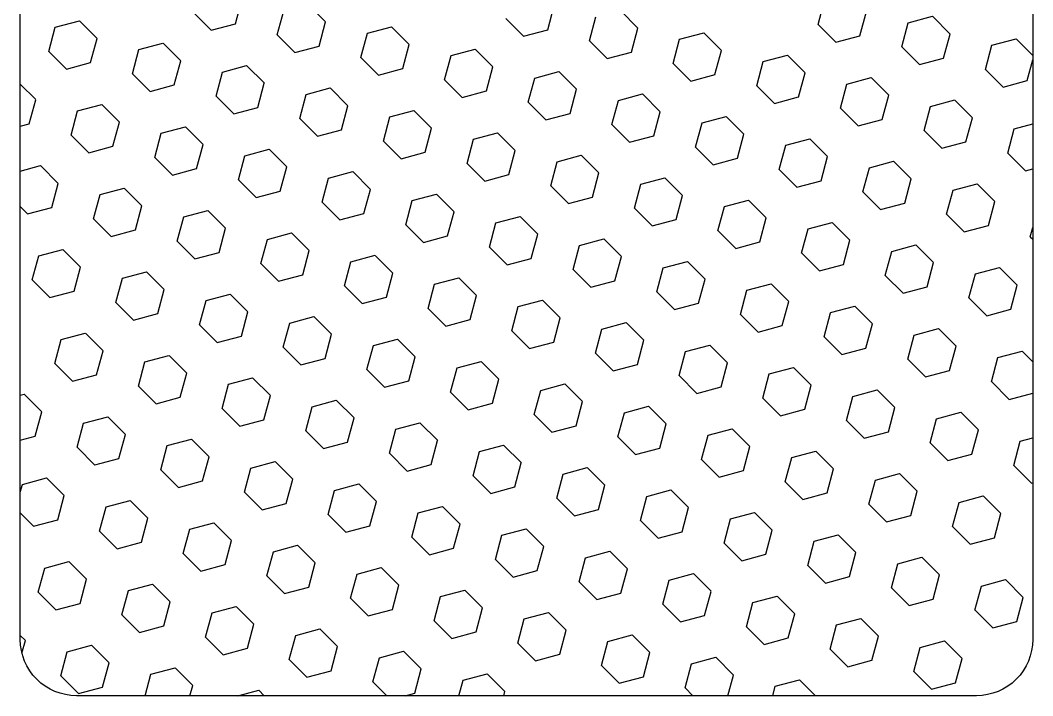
# Model space of a CAD drawing. Header units: inches. Extents: x 8.1 to 50.6, y 12.7 to 37.5.
# Drawn here: x 8.812 to 9.712, y 26.93 to 27.53 of the extents above; entities that cross this region are included whole.
import ezdxf

# ---------------------------------------------------------------- set-up
doc = ezdxf.new("R2010")
doc.units = ezdxf.units.IN
doc.header["$MEASUREMENT"] = 0
doc.layers.add('4', color=4, linetype='Continuous')

msp = doc.modelspace()

# ---------------------------------------------------------------- linework, layer by layer
at = {"layer": '4'}
for p, q in [((9.00345, 27.52733), (9.00921, 27.5488)), ((9.06786, 27.54459), (9.08358, 27.52887)), ((9.28099, 27.52199), (9.28674, 27.54346)), ((9.52135, 27.52662), (9.5271, 27.54808)), ((8.96628, 27.5373), (8.98199, 27.52158)), ((9.04064, 27.51737), (9.04639, 27.53884)), ((9.24382, 27.53196), (9.25953, 27.51624)), ((9.31817, 27.51203), (9.32393, 27.5335)), ((9.3454, 27.53925), (9.36112, 27.52353)), ((9.55853, 27.51665), (9.56428, 27.53812)), ((9.60147, 27.52816), (9.62294, 27.53392)), ((9.62294, 27.53391), (9.63866, 27.5182)), ((8.83746, 27.50278), (8.84322, 27.52425)), ((8.84322, 27.52425), (8.86469, 27.53001)), ((8.86469, 27.53), (8.88041, 27.51429)), ((8.98199, 27.52159), (9.00345, 27.52734)), ((9.07782, 27.5074), (9.08357, 27.52887)), ((9.12076, 27.51892), (9.14222, 27.52467)), ((9.14223, 27.52466), (9.15794, 27.50895)), ((9.35536, 27.50206), (9.36111, 27.52353)), ((9.52135, 27.52662), (9.53707, 27.5109)), ((9.59571, 27.50669), (9.60147, 27.52816)), ((8.87465, 27.49282), (8.8804, 27.51428)), ((9.04064, 27.51737), (9.05636, 27.50165)), ((9.115, 27.49744), (9.12075, 27.51891)), ((9.25953, 27.51625), (9.28099, 27.522)), ((9.39254, 27.4921), (9.39829, 27.51357)), ((9.3983, 27.51358), (9.41976, 27.51933)), ((9.41977, 27.51932), (9.43548, 27.50361)), ((9.53706, 27.51091), (9.55853, 27.51666)), ((9.6329, 27.49673), (9.63865, 27.51819)), ((9.67583, 27.50824), (9.6973, 27.51399)), ((9.69731, 27.51398), (9.71217, 27.49912)), ((8.91183, 27.48285), (8.91758, 27.50432)), ((8.91758, 27.50433), (8.93905, 27.51008)), ((8.93906, 27.51008), (8.95477, 27.49436)), ((9.05635, 27.50166), (9.07782, 27.50741)), ((9.15219, 27.48748), (9.15794, 27.50895)), ((9.19512, 27.49899), (9.21659, 27.50474)), ((9.2166, 27.50474), (9.23231, 27.48902)), ((9.31818, 27.51203), (9.3339, 27.49631)), ((9.59572, 27.50669), (9.61144, 27.49098)), ((9.67008, 27.48676), (9.67583, 27.50823)), ((8.83747, 27.50278), (8.85319, 27.48707)), ((9.11501, 27.49744), (9.13072, 27.48173)), ((9.18937, 27.47751), (9.19512, 27.49898)), ((9.33389, 27.49632), (9.35536, 27.50207)), ((9.42972, 27.48214), (9.43548, 27.50361)), ((9.47266, 27.49365), (9.49413, 27.4994)), ((9.49413, 27.4994), (9.50985, 27.48368)), ((9.61143, 27.49098), (9.6329, 27.49673)), ((9.70726, 27.4768), (9.71217, 27.49511)), ((8.85318, 27.48707), (8.87465, 27.49282)), ((8.94901, 27.47289), (8.95477, 27.49436)), ((8.99195, 27.4844), (9.01342, 27.49015)), ((9.01342, 27.49015), (9.02914, 27.47443)), ((9.13072, 27.48173), (9.15219, 27.48748)), ((9.22655, 27.46755), (9.2323, 27.48902)), ((9.39255, 27.4921), (9.40826, 27.47639)), ((9.46691, 27.47218), (9.47266, 27.49364)), ((9.67009, 27.48676), (9.6858, 27.47105)), ((8.91184, 27.48286), (8.92755, 27.46714)), ((8.9862, 27.46293), (8.99195, 27.4844)), ((9.18938, 27.47752), (9.20509, 27.4618)), ((9.26373, 27.45759), (9.26949, 27.47906)), ((9.26949, 27.47906), (9.29096, 27.48482)), ((9.29096, 27.48481), (9.30668, 27.46909)), ((9.40826, 27.47639), (9.42973, 27.48215)), ((9.50409, 27.46221), (9.50984, 27.48368)), ((9.54703, 27.47372), (9.5685, 27.47948)), ((9.5685, 27.47947), (9.58422, 27.46376)), ((8.81217, 27.47364), (8.82597, 27.45985)), ((8.92755, 27.46715), (8.94901, 27.4729)), ((9.02338, 27.45296), (9.02913, 27.47443)), ((9.06632, 27.46448), (9.08778, 27.47023)), ((9.08779, 27.47022), (9.1035, 27.45451)), ((9.30092, 27.44762), (9.30667, 27.46909)), ((9.46691, 27.47218), (9.48263, 27.45646)), ((9.54127, 27.45225), (9.54703, 27.47372)), ((9.6858, 27.47105), (9.70726, 27.47681)), ((8.82021, 27.43838), (8.82596, 27.45984)), ((8.9862, 27.46293), (9.00192, 27.44721)), ((9.06056, 27.443), (9.06631, 27.46447)), ((9.20509, 27.46181), (9.22655, 27.46756)), ((9.3381, 27.43766), (9.34385, 27.45913)), ((9.34386, 27.45914), (9.36532, 27.46489)), ((9.36533, 27.46488), (9.38104, 27.44917)), ((9.48262, 27.45647), (9.50409, 27.46222)), ((9.57846, 27.44229), (9.58421, 27.46375)), ((9.62139, 27.4538), (9.64286, 27.45955)), ((9.64287, 27.45954), (9.65858, 27.44383)), ((8.86314, 27.44989), (8.88461, 27.45564)), ((8.88462, 27.45564), (8.90033, 27.43992)), ((9.00191, 27.44722), (9.02338, 27.45297)), ((9.09775, 27.43304), (9.1035, 27.45451)), ((9.14068, 27.44455), (9.16215, 27.4503)), ((9.16216, 27.4503), (9.17787, 27.43458)), ((9.26374, 27.45759), (9.27946, 27.44187)), ((9.54128, 27.45225), (9.557, 27.43654)), ((9.61564, 27.43232), (9.62139, 27.45379)), ((8.85739, 27.42841), (8.86314, 27.44988)), ((9.06057, 27.443), (9.07628, 27.42729)), ((9.13493, 27.42307), (9.14068, 27.44454)), ((9.27945, 27.44188), (9.30092, 27.44763)), ((9.37528, 27.4277), (9.38104, 27.44917)), ((9.41822, 27.43921), (9.43969, 27.44496)), ((9.43969, 27.44496), (9.45541, 27.42924)), ((9.55699, 27.43654), (9.57846, 27.44229)), ((9.65282, 27.42236), (9.65858, 27.44383)), ((8.81217, 27.43623), (8.82021, 27.43838)), ((8.89457, 27.41845), (8.90033, 27.43992)), ((8.93751, 27.42996), (8.95898, 27.43571)), ((8.95898, 27.43571), (8.9747, 27.41999)), ((9.07628, 27.42729), (9.09775, 27.43304)), ((9.17211, 27.41311), (9.17786, 27.43458)), ((9.33811, 27.43766), (9.35382, 27.42195)), ((9.41247, 27.41774), (9.41822, 27.4392)), ((9.61565, 27.43232), (9.63136, 27.41661)), ((9.69001, 27.4124), (9.69576, 27.43386)), ((9.69576, 27.43387), (9.71217, 27.43827)), ((8.8574, 27.42842), (8.87311, 27.4127)), ((8.93176, 27.40849), (8.93751, 27.42996)), ((9.13494, 27.42308), (9.15065, 27.40736)), ((9.20929, 27.40315), (9.21505, 27.42462)), ((9.21505, 27.42462), (9.23652, 27.43038)), ((9.23652, 27.43037), (9.25224, 27.41465)), ((9.35382, 27.42195), (9.37529, 27.42771)), ((9.44965, 27.40777), (9.4554, 27.42924)), ((9.49259, 27.41928), (9.51406, 27.42504)), ((9.51406, 27.42503), (9.52978, 27.40932)), ((8.87311, 27.41271), (8.89457, 27.41846)), ((8.96894, 27.39852), (8.97469, 27.41999)), ((9.01188, 27.41004), (9.03334, 27.41579)), ((9.03335, 27.41578), (9.04906, 27.40007)), ((9.24648, 27.39319), (9.25223, 27.41465)), ((9.41247, 27.41774), (9.42819, 27.40202)), ((9.48683, 27.39781), (9.49259, 27.41928)), ((9.63136, 27.41661), (9.65282, 27.42237)), ((8.93176, 27.40849), (8.94748, 27.39277)), ((9.00612, 27.38856), (9.01187, 27.41003)), ((9.15065, 27.40737), (9.17211, 27.41312)), ((9.28942, 27.4047), (9.31088, 27.41045)), ((9.31089, 27.41044), (9.3266, 27.39473)), ((9.42818, 27.40203), (9.44965, 27.40778)), ((9.52402, 27.38785), (9.52977, 27.40931)), ((9.56695, 27.39936), (9.58842, 27.40511)), ((9.58843, 27.4051), (9.60414, 27.38939)), ((9.69001, 27.4124), (9.70573, 27.39668)), ((8.81217, 27.39638), (8.83017, 27.4012)), ((8.83018, 27.4012), (8.84589, 27.38548)), ((8.94747, 27.39278), (8.96894, 27.39853)), ((9.04331, 27.3786), (9.04906, 27.40007)), ((9.2093, 27.40315), (9.22502, 27.38743)), ((9.28366, 27.38322), (9.28941, 27.40469)), ((9.48684, 27.39781), (9.50256, 27.3821)), ((9.5612, 27.37788), (9.56695, 27.39935)), ((9.70572, 27.39669), (9.71217, 27.39841)), ((9.00613, 27.38856), (9.02184, 27.37285)), ((9.08049, 27.36863), (9.08624, 27.3901)), ((9.08624, 27.39011), (9.10771, 27.39586)), ((9.10772, 27.39586), (9.12343, 27.38014)), ((9.22501, 27.38744), (9.24648, 27.39319)), ((9.32084, 27.37326), (9.3266, 27.39473)), ((9.36378, 27.38477), (9.38525, 27.39052)), ((9.38525, 27.39052), (9.40097, 27.3748)), ((9.50255, 27.3821), (9.52402, 27.38785)), ((9.59838, 27.36792), (9.60414, 27.38939)), ((8.84013, 27.36401), (8.84589, 27.38548)), ((8.88307, 27.37552), (8.90454, 27.38127)), ((8.90454, 27.38127), (8.92026, 27.36555)), ((9.02184, 27.37285), (9.04331, 27.3786)), ((9.11767, 27.35867), (9.12342, 27.38014)), ((9.28367, 27.38322), (9.29938, 27.36751)), ((9.35803, 27.3633), (9.36378, 27.38476)), ((9.63557, 27.35796), (9.64132, 27.37942)), ((9.64132, 27.37943), (9.66279, 27.38518)), ((9.66279, 27.38518), (9.67851, 27.36946)), ((8.87732, 27.35405), (8.88307, 27.37552)), ((9.15485, 27.34871), (9.16061, 27.37018)), ((9.16061, 27.37018), (9.18208, 27.37594)), ((9.18208, 27.37593), (9.1978, 27.36021)), ((9.29938, 27.36751), (9.32085, 27.37327)), ((9.39521, 27.35333), (9.40096, 27.3748)), ((9.43815, 27.36484), (9.45962, 27.3706)), ((9.45962, 27.37059), (9.47534, 27.35488)), ((9.56121, 27.37788), (9.57692, 27.36217)), ((9.67275, 27.34799), (9.6785, 27.36946)), ((8.81217, 27.36476), (8.81867, 27.35826)), ((8.81867, 27.35827), (8.84013, 27.36402)), ((8.9145, 27.34408), (8.92025, 27.36555)), ((8.95744, 27.3556), (8.9789, 27.36135)), ((8.97891, 27.36134), (8.99462, 27.34563)), ((9.0805, 27.36864), (9.09621, 27.35292)), ((9.19204, 27.33875), (9.19779, 27.36021)), ((9.35803, 27.3633), (9.37375, 27.34758)), ((9.43239, 27.34337), (9.43815, 27.36484)), ((9.57692, 27.36217), (9.59838, 27.36793)), ((8.87732, 27.35405), (8.89304, 27.33833)), ((8.95168, 27.33412), (8.95743, 27.35559)), ((9.09621, 27.35293), (9.11767, 27.35868)), ((9.23498, 27.35026), (9.25644, 27.35601)), ((9.25645, 27.356), (9.27216, 27.34029)), ((9.37374, 27.34759), (9.39521, 27.35334)), ((9.46958, 27.33341), (9.47533, 27.35487)), ((9.63557, 27.35796), (9.65129, 27.34224)), ((8.89303, 27.33834), (8.9145, 27.34409)), ((8.98887, 27.32416), (8.99462, 27.34563)), ((9.15486, 27.34871), (9.17058, 27.33299)), ((9.22922, 27.32878), (9.23497, 27.35025)), ((9.4324, 27.34337), (9.44812, 27.32766)), ((9.50676, 27.32344), (9.51251, 27.34491)), ((9.51251, 27.34492), (9.53398, 27.35067)), ((9.53399, 27.35066), (9.5497, 27.33495)), ((9.65128, 27.34225), (9.67275, 27.348)), ((9.70993, 27.33803), (9.71217, 27.34638)), ((8.95169, 27.33412), (8.9674, 27.31841)), ((9.02605, 27.31419), (9.0318, 27.33566)), ((9.0318, 27.33567), (9.05327, 27.34142)), ((9.05328, 27.34142), (9.06899, 27.3257)), ((9.17057, 27.333), (9.19204, 27.33875)), ((9.2664, 27.31882), (9.27216, 27.34029)), ((9.30934, 27.33033), (9.33081, 27.33608)), ((9.33081, 27.33608), (9.34653, 27.32036)), ((9.44811, 27.32766), (9.46958, 27.33341)), ((9.54394, 27.31348), (9.5497, 27.33495)), ((9.70994, 27.33803), (9.71217, 27.3358)), ((8.82863, 27.32108), (8.8501, 27.32683)), ((8.8501, 27.32683), (8.86582, 27.31111)), ((8.9674, 27.31841), (8.98887, 27.32416)), ((9.06323, 27.30423), (9.06898, 27.3257)), ((9.22923, 27.32878), (9.24494, 27.31307)), ((9.30359, 27.30886), (9.30934, 27.33032)), ((9.58113, 27.30352), (9.58688, 27.32498)), ((9.58688, 27.32499), (9.60835, 27.33074)), ((9.60835, 27.33074), (9.62407, 27.31502)), ((8.82288, 27.29961), (8.82863, 27.32108)), ((9.10042, 27.29427), (9.10617, 27.31574)), ((9.10617, 27.31574), (9.12764, 27.3215)), ((9.12764, 27.32149), (9.14336, 27.30577)), ((9.24494, 27.31307), (9.26641, 27.31883)), ((9.34077, 27.29889), (9.34652, 27.32036)), ((9.38371, 27.3104), (9.40518, 27.31616)), ((9.40518, 27.31615), (9.4209, 27.30044)), ((9.50677, 27.32344), (9.52248, 27.30773)), ((9.61831, 27.29355), (9.62406, 27.31502)), ((8.86006, 27.28964), (8.86581, 27.31111)), ((8.903, 27.30116), (8.92446, 27.30691)), ((8.92447, 27.3069), (8.94018, 27.29119)), ((9.02606, 27.3142), (9.04177, 27.29848)), ((9.30359, 27.30886), (9.31931, 27.29314)), ((9.37795, 27.28893), (9.38371, 27.3104)), ((9.52248, 27.30773), (9.54395, 27.31349)), ((9.66125, 27.30506), (9.68271, 27.31082)), ((9.68272, 27.31081), (9.69843, 27.2951)), ((8.82288, 27.29961), (8.8386, 27.28389)), ((8.89724, 27.27968), (8.90299, 27.30115)), ((9.04177, 27.29849), (9.06323, 27.30424)), ((9.1376, 27.28431), (9.14335, 27.30577)), ((9.18054, 27.29582), (9.202, 27.30157)), ((9.20201, 27.30156), (9.21772, 27.28585)), ((9.3193, 27.29315), (9.34077, 27.2989)), ((9.41514, 27.27897), (9.42089, 27.30043)), ((9.58113, 27.30352), (9.59685, 27.2878)), ((9.65549, 27.28359), (9.66124, 27.30506)), ((8.83859, 27.2839), (8.86006, 27.28965)), ((8.93443, 27.26972), (8.94018, 27.29119)), ((9.10042, 27.29427), (9.11614, 27.27855)), ((9.17478, 27.27434), (9.18053, 27.29581)), ((9.37796, 27.28893), (9.39368, 27.27322)), ((9.45232, 27.269), (9.45807, 27.29047)), ((9.45807, 27.29048), (9.47954, 27.29623)), ((9.47955, 27.29622), (9.49526, 27.28051)), ((9.59684, 27.28781), (9.61831, 27.29356)), ((9.69268, 27.27363), (9.69843, 27.29509)), ((8.89725, 27.27968), (8.91296, 27.26397)), ((8.97161, 27.25975), (8.97736, 27.28122)), ((8.97736, 27.28123), (8.99883, 27.28698)), ((8.99884, 27.28698), (9.01455, 27.27126)), ((9.11613, 27.27856), (9.1376, 27.28431)), ((9.21196, 27.26438), (9.21772, 27.28585)), ((9.2549, 27.27589), (9.27637, 27.28164)), ((9.27637, 27.28164), (9.29209, 27.26592)), ((9.4895, 27.25904), (9.49526, 27.28051)), ((9.6555, 27.28359), (9.67122, 27.26788)), ((9.00879, 27.24979), (9.01454, 27.27126)), ((9.17479, 27.27434), (9.1905, 27.25863)), ((9.24915, 27.25442), (9.2549, 27.27588)), ((9.39367, 27.27322), (9.41514, 27.27897)), ((9.52669, 27.24908), (9.53244, 27.27054)), ((9.53244, 27.27055), (9.55391, 27.2763)), ((9.55391, 27.2763), (9.56963, 27.26058)), ((9.67121, 27.26788), (9.69268, 27.27363)), ((8.91296, 27.26397), (8.93443, 27.26973)), ((9.04598, 27.23983), (9.05173, 27.2613)), ((9.05173, 27.2613), (9.0732, 27.26706)), ((9.0732, 27.26705), (9.08892, 27.25133)), ((9.1905, 27.25863), (9.21197, 27.26439)), ((9.28633, 27.24445), (9.29208, 27.26592)), ((9.32927, 27.25596), (9.35074, 27.26172)), ((9.35074, 27.26171), (9.36646, 27.246)), ((9.45233, 27.269), (9.46804, 27.25329)), ((8.84856, 27.24672), (8.87002, 27.25247)), ((8.87003, 27.25246), (8.88575, 27.23675)), ((8.97162, 27.25976), (8.98733, 27.24404)), ((9.24915, 27.25442), (9.26487, 27.2387)), ((9.32351, 27.23449), (9.32927, 27.25596)), ((9.46804, 27.25329), (9.48951, 27.25905)), ((9.56387, 27.23911), (9.56962, 27.26058)), ((9.60681, 27.25062), (9.62827, 27.25638)), ((9.62828, 27.25637), (9.644, 27.24066)), ((8.8428, 27.22524), (8.84855, 27.24671)), ((8.98733, 27.24405), (9.00879, 27.2498)), ((9.08316, 27.22987), (9.08891, 27.25133)), ((9.1261, 27.24138), (9.14756, 27.24713)), ((9.14757, 27.24712), (9.16328, 27.23141)), ((9.26486, 27.23871), (9.28633, 27.24446)), ((9.3607, 27.22453), (9.36645, 27.24599)), ((9.52669, 27.24908), (9.54241, 27.23336)), ((9.60105, 27.22915), (9.6068, 27.25062)), ((8.87999, 27.21528), (8.88574, 27.23675)), ((9.04598, 27.23983), (9.0617, 27.22411)), ((9.12034, 27.2199), (9.12609, 27.24137)), ((9.32352, 27.23449), (9.33924, 27.21878)), ((9.39788, 27.21456), (9.40363, 27.23603)), ((9.40363, 27.23604), (9.4251, 27.24179)), ((9.42511, 27.24178), (9.44082, 27.22607)), ((9.5424, 27.23337), (9.56387, 27.23912)), ((9.63824, 27.21919), (9.64399, 27.24065)), ((9.68117, 27.2307), (9.70264, 27.23645)), ((9.70265, 27.23645), (9.71217, 27.22692)), ((8.84281, 27.22524), (8.85853, 27.20953)), ((8.91717, 27.20531), (8.92292, 27.22678)), ((8.92292, 27.22679), (8.94439, 27.23254)), ((8.9444, 27.23254), (8.96011, 27.21682)), ((9.06169, 27.22412), (9.08316, 27.22987)), ((9.15752, 27.20994), (9.16328, 27.23141)), ((9.20046, 27.22145), (9.22193, 27.2272)), ((9.22193, 27.2272), (9.23765, 27.21148)), ((9.43506, 27.2046), (9.44082, 27.22607)), ((9.60106, 27.22915), (9.61678, 27.21344)), ((9.67542, 27.20922), (9.68117, 27.23069)), ((8.95435, 27.19535), (8.9601, 27.21682)), ((9.12035, 27.2199), (9.13606, 27.20419)), ((9.19471, 27.19998), (9.20046, 27.22144)), ((9.33923, 27.21878), (9.3607, 27.22453)), ((9.47225, 27.19464), (9.478, 27.2161)), ((9.478, 27.21611), (9.49947, 27.22186)), ((9.49947, 27.22186), (9.51519, 27.20614)), ((9.61677, 27.21344), (9.63824, 27.21919)), ((8.85852, 27.20953), (8.87999, 27.21529)), ((8.99729, 27.20686), (9.01876, 27.21262)), ((9.01876, 27.21261), (9.03448, 27.19689)), ((9.13606, 27.20419), (9.15753, 27.20995)), ((9.23189, 27.19001), (9.23764, 27.21148)), ((9.27483, 27.20152), (9.2963, 27.20728)), ((9.2963, 27.20727), (9.31202, 27.19156)), ((9.39789, 27.21456), (9.4136, 27.19885)), ((9.67543, 27.20923), (9.69114, 27.19351)), ((8.81217, 27.19711), (8.81558, 27.19803)), ((8.81559, 27.19802), (8.83131, 27.18231)), ((8.91718, 27.20532), (8.93289, 27.1896)), ((8.99154, 27.18539), (8.99729, 27.20686)), ((9.19471, 27.19998), (9.21043, 27.18426)), ((9.26907, 27.18005), (9.27483, 27.20152)), ((9.4136, 27.19885), (9.43507, 27.20461)), ((9.50943, 27.18467), (9.51518, 27.20614)), ((9.55237, 27.19618), (9.57383, 27.20194)), ((9.57384, 27.20193), (9.58956, 27.18622)), ((9.69114, 27.19352), (9.71217, 27.19915)), ((8.93289, 27.18961), (8.95435, 27.19536)), ((9.02872, 27.17543), (9.03447, 27.19689)), ((9.07166, 27.18694), (9.09312, 27.19269)), ((9.09313, 27.19268), (9.10884, 27.17697)), ((9.21043, 27.18427), (9.23189, 27.19002)), ((9.30626, 27.17009), (9.31201, 27.19155)), ((9.47225, 27.19464), (9.48797, 27.17892)), ((9.54661, 27.17471), (9.55236, 27.19618)), ((8.82555, 27.16084), (8.8313, 27.18231)), ((8.99154, 27.18539), (9.00726, 27.16968)), ((9.0659, 27.16546), (9.07165, 27.18693)), ((9.26908, 27.18005), (9.2848, 27.16434)), ((9.34344, 27.16012), (9.34919, 27.18159)), ((9.34919, 27.1816), (9.37066, 27.18735)), ((9.37067, 27.18734), (9.38638, 27.17163)), ((9.48796, 27.17893), (9.50943, 27.18468)), ((9.5838, 27.16475), (9.58955, 27.18621)), ((9.62673, 27.17626), (9.6482, 27.18201)), ((9.64821, 27.18201), (9.66392, 27.16629)), ((8.86273, 27.15088), (8.86848, 27.17234)), ((8.86848, 27.17235), (8.88995, 27.1781)), ((8.88996, 27.1781), (8.90567, 27.16238)), ((9.00725, 27.16968), (9.02872, 27.17543)), ((9.10308, 27.1555), (9.10884, 27.17697)), ((9.14602, 27.16701), (9.16749, 27.17276)), ((9.16749, 27.17276), (9.18321, 27.15704)), ((9.38062, 27.15016), (9.38638, 27.17163)), ((9.54662, 27.17471), (9.56234, 27.159)), ((9.62098, 27.15478), (9.62673, 27.17625)), ((8.89991, 27.14091), (8.90566, 27.16238)), ((9.06591, 27.16546), (9.08162, 27.14975)), ((9.14027, 27.14554), (9.14602, 27.167)), ((9.28479, 27.16434), (9.30626, 27.17009)), ((9.42356, 27.16167), (9.44503, 27.16742)), ((9.44503, 27.16742), (9.46075, 27.1517)), ((9.56233, 27.159), (9.5838, 27.16475)), ((9.65816, 27.14482), (9.66391, 27.16629)), ((8.81217, 27.15726), (8.82555, 27.16085)), ((8.94285, 27.15242), (8.96432, 27.15818)), ((8.96432, 27.15817), (8.98004, 27.14246)), ((9.08162, 27.14975), (9.10309, 27.15551)), ((9.17745, 27.13557), (9.1832, 27.15704)), ((9.34345, 27.16012), (9.35916, 27.14441)), ((9.41781, 27.1402), (9.42356, 27.16166)), ((9.62099, 27.15479), (9.6367, 27.13907)), ((9.69535, 27.13486), (9.7011, 27.15633)), ((9.7011, 27.15633), (9.71217, 27.1593)), ((8.86274, 27.15088), (8.87845, 27.13516)), ((8.9371, 27.13095), (8.94285, 27.15242)), ((9.14027, 27.14554), (9.15599, 27.12982)), ((9.21463, 27.12561), (9.22039, 27.14708)), ((9.22039, 27.14708), (9.24186, 27.15284)), ((9.24186, 27.15283), (9.25758, 27.13712)), ((9.35916, 27.14441), (9.38063, 27.15017)), ((9.45499, 27.13023), (9.46074, 27.1517)), ((9.49793, 27.14174), (9.51939, 27.1475)), ((9.5194, 27.14749), (9.53512, 27.13178)), ((9.6367, 27.13908), (9.65816, 27.14483)), ((8.87845, 27.13517), (8.89991, 27.14092)), ((8.97428, 27.12099), (8.98003, 27.14245)), ((9.01722, 27.1325), (9.03868, 27.13825)), ((9.03869, 27.13824), (9.0544, 27.12253)), ((9.15599, 27.12983), (9.17745, 27.13558)), ((9.25182, 27.11565), (9.25757, 27.13711)), ((9.41781, 27.1402), (9.43353, 27.12448)), ((9.49217, 27.12027), (9.49793, 27.14174)), ((8.9371, 27.13095), (8.95282, 27.11524)), ((9.01146, 27.11102), (9.01721, 27.13249)), ((9.289, 27.10568), (9.29475, 27.12715)), ((9.29475, 27.12716), (9.31622, 27.13291)), ((9.31623, 27.1329), (9.33194, 27.11719)), ((9.43352, 27.12449), (9.45499, 27.13024)), ((9.52936, 27.11031), (9.53511, 27.13177)), ((9.57229, 27.12182), (9.59376, 27.12757)), ((9.59377, 27.12757), (9.60948, 27.11185)), ((9.69535, 27.13486), (9.71107, 27.11914)), ((8.81217, 27.11092), (8.81404, 27.1179)), ((8.81404, 27.11791), (8.83551, 27.12366)), ((8.83552, 27.12366), (8.85123, 27.10794)), ((8.95281, 27.11524), (8.97428, 27.12099)), ((9.04864, 27.10106), (9.0544, 27.12253)), ((9.09158, 27.11257), (9.11305, 27.11832)), ((9.11305, 27.11832), (9.12877, 27.1026)), ((9.21464, 27.12561), (9.23036, 27.1099)), ((9.32618, 27.09572), (9.33194, 27.11719)), ((9.49218, 27.12027), (9.5079, 27.10456)), ((9.56654, 27.10034), (9.57229, 27.12181)), ((9.71106, 27.11915), (9.71217, 27.11945)), ((9.01147, 27.11102), (9.02718, 27.09531)), ((9.08583, 27.0911), (9.09158, 27.11256)), ((9.23035, 27.1099), (9.25182, 27.11565)), ((9.36912, 27.10723), (9.39059, 27.11298)), ((9.39059, 27.11298), (9.40631, 27.09726)), ((9.50789, 27.10456), (9.52936, 27.11031)), ((9.60372, 27.09038), (9.60947, 27.11185)), ((8.84547, 27.08647), (8.85122, 27.10794)), ((8.88841, 27.09798), (8.90988, 27.10374)), ((8.90988, 27.10373), (8.9256, 27.08802)), ((9.02718, 27.09531), (9.04865, 27.10107)), ((9.12301, 27.08113), (9.12876, 27.1026)), ((9.28901, 27.10568), (9.30472, 27.08997)), ((9.36337, 27.08576), (9.36912, 27.10722)), ((9.56655, 27.10035), (9.58226, 27.08463)), ((9.64091, 27.08042), (9.64666, 27.10189)), ((9.64666, 27.10189), (9.66813, 27.10764)), ((9.66813, 27.10764), (9.68385, 27.09192)), ((8.81217, 27.09256), (8.82401, 27.08072)), ((8.88266, 27.07651), (8.88841, 27.09798)), ((9.08583, 27.0911), (9.10155, 27.07538)), ((9.16019, 27.07117), (9.16595, 27.09264)), ((9.16595, 27.09264), (9.18742, 27.0984)), ((9.18742, 27.09839), (9.20314, 27.08268)), ((9.30472, 27.08997), (9.32619, 27.09573)), ((9.40055, 27.07579), (9.4063, 27.09726)), ((9.44349, 27.0873), (9.46495, 27.09306)), ((9.46496, 27.09305), (9.48068, 27.07734)), ((9.58226, 27.08464), (9.60372, 27.09039)), ((9.67809, 27.07045), (9.68384, 27.09192)), ((8.82401, 27.08073), (8.84547, 27.08648)), ((8.91984, 27.06655), (8.92559, 27.08801)), ((8.96278, 27.07806), (8.98424, 27.08381)), ((8.98425, 27.0838), (8.99996, 27.06809)), ((9.10155, 27.07539), (9.12301, 27.08114)), ((9.19738, 27.06121), (9.20313, 27.08267)), ((9.36337, 27.08576), (9.37909, 27.07004)), ((9.43773, 27.06583), (9.44349, 27.0873)), ((8.88266, 27.07651), (8.89838, 27.0608)), ((8.95702, 27.05658), (8.96277, 27.07805)), ((9.23456, 27.05124), (9.24031, 27.07271)), ((9.24031, 27.07272), (9.26178, 27.07847)), ((9.26179, 27.07846), (9.2775, 27.06275)), ((9.37908, 27.07005), (9.40055, 27.0758)), ((9.47492, 27.05587), (9.48067, 27.07733)), ((9.51785, 27.06738), (9.53932, 27.07313)), ((9.53933, 27.07313), (9.55504, 27.05741)), ((9.64091, 27.08042), (9.65663, 27.0647)), ((8.89837, 27.0608), (8.91984, 27.06655)), ((8.9942, 27.04662), (8.99996, 27.06809)), ((9.03714, 27.05813), (9.05861, 27.06388)), ((9.05861, 27.06388), (9.07433, 27.04816)), ((9.1602, 27.07117), (9.17592, 27.05546)), ((9.43774, 27.06583), (9.45346, 27.05012)), ((9.5121, 27.0459), (9.51785, 27.06737)), ((9.65662, 27.06471), (9.67809, 27.07046)), ((8.95703, 27.05658), (8.97274, 27.04087)), ((9.03139, 27.03666), (9.03714, 27.05812)), ((9.17591, 27.05546), (9.19738, 27.06121)), ((9.27174, 27.04128), (9.2775, 27.06275)), ((9.31468, 27.05279), (9.33615, 27.05854)), ((9.33615, 27.05854), (9.35187, 27.04282)), ((9.45345, 27.05012), (9.47492, 27.05587)), ((9.54928, 27.03594), (9.55503, 27.05741)), ((8.83397, 27.04354), (8.85544, 27.0493)), ((8.85544, 27.04929), (8.87116, 27.03358)), ((8.97274, 27.04087), (8.99421, 27.04663)), ((9.06857, 27.02669), (9.07432, 27.04816)), ((9.23457, 27.05125), (9.25028, 27.03553)), ((9.30893, 27.03132), (9.31468, 27.05278)), ((9.51211, 27.04591), (9.52782, 27.03019)), ((9.58647, 27.02598), (9.59222, 27.04745)), ((9.59222, 27.04745), (9.61369, 27.0532)), ((9.61369, 27.0532), (9.62941, 27.03748)), ((8.82822, 27.02207), (8.83397, 27.04354)), ((9.0314, 27.03666), (9.04711, 27.02094)), ((9.10575, 27.01673), (9.11151, 27.0382)), ((9.11151, 27.0382), (9.13298, 27.04396)), ((9.13298, 27.04395), (9.1487, 27.02824)), ((9.25028, 27.03553), (9.27175, 27.04129)), ((9.34611, 27.02135), (9.35186, 27.04282)), ((9.38905, 27.03287), (9.41051, 27.03862)), ((9.41052, 27.03861), (9.42624, 27.0229)), ((9.62365, 27.01601), (9.6294, 27.03748)), ((8.8654, 27.01211), (8.87115, 27.03357)), ((8.90834, 27.02362), (8.9298, 27.02937)), ((8.92981, 27.02936), (8.94552, 27.01365)), ((9.14294, 27.00677), (9.14869, 27.02823)), ((9.30893, 27.03132), (9.32465, 27.0156)), ((9.38329, 27.01139), (9.38905, 27.03286)), ((9.52782, 27.0302), (9.54928, 27.03595)), ((9.66083, 27.00605), (9.66658, 27.02752)), ((9.66659, 27.02753), (9.68805, 27.03328)), ((9.68806, 27.03327), (9.70377, 27.01756)), ((8.82822, 27.02207), (8.84394, 27.00636)), ((8.90258, 27.00214), (8.90833, 27.02361)), ((9.04711, 27.02095), (9.06857, 27.0267)), ((9.18012, 26.9968), (9.18587, 27.01827)), ((9.18587, 27.01828), (9.20734, 27.02403)), ((9.20735, 27.02403), (9.22306, 27.00831)), ((9.32464, 27.01561), (9.34611, 27.02136)), ((9.42048, 27.00143), (9.42623, 27.02289)), ((9.46341, 27.01294), (9.48488, 27.01869)), ((9.48489, 27.01869), (9.5006, 27.00297)), ((9.58647, 27.02598), (9.60219, 27.01026)), ((8.84393, 27.00636), (8.8654, 27.01211)), ((8.93976, 26.99218), (8.94552, 27.01365)), ((8.9827, 27.00369), (9.00417, 27.00944)), ((9.00418, 27.00944), (9.01989, 26.99372)), ((9.10576, 27.01673), (9.12148, 27.00102)), ((9.3833, 27.01139), (9.39902, 26.99568)), ((9.45766, 26.99146), (9.46341, 27.01293)), ((9.60218, 27.01027), (9.62365, 27.01602)), ((9.69801, 26.99609), (9.70377, 27.01756)), ((8.90259, 27.00214), (8.9183, 26.98643)), ((8.97695, 26.98222), (8.9827, 27.00368)), ((9.12147, 27.00102), (9.14294, 27.00677)), ((9.2173, 26.98684), (9.22306, 27.00831)), ((9.26024, 26.99835), (9.28171, 27.0041)), ((9.28171, 27.0041), (9.29743, 26.98838)), ((9.39901, 26.99568), (9.42048, 27.00143)), ((9.49484, 26.9815), (9.50059, 27.00297)), ((9.66084, 27.00605), (9.67655, 26.99034)), ((8.9183, 26.98643), (8.93977, 26.99219)), ((9.01413, 26.97225), (9.01988, 26.99372)), ((9.18013, 26.99681), (9.19584, 26.98109)), ((9.25449, 26.97688), (9.26024, 26.99834)), ((9.45767, 26.99147), (9.47338, 26.97575)), ((9.53203, 26.97154), (9.53778, 26.99301)), ((9.53778, 26.99301), (9.55925, 26.99876)), ((9.55925, 26.99876), (9.57497, 26.98304)), ((9.67655, 26.99034), (9.69802, 26.99609)), ((8.81217, 26.98368), (8.81672, 26.97914)), ((8.97696, 26.98222), (8.99267, 26.9665)), ((9.05131, 26.96229), (9.05707, 26.98376)), ((9.05707, 26.98376), (9.07854, 26.98952)), ((9.07854, 26.98951), (9.09426, 26.9738)), ((9.19584, 26.98109), (9.21731, 26.98685)), ((9.29167, 26.96691), (9.29742, 26.98838)), ((9.33461, 26.97843), (9.35608, 26.98418)), ((9.35608, 26.98417), (9.3718, 26.96846)), ((9.56921, 26.96157), (9.57496, 26.98304)), ((8.81369, 26.96786), (8.81671, 26.97913)), ((8.8539, 26.96918), (8.87536, 26.97493)), ((8.87537, 26.97492), (8.89108, 26.95921)), ((9.0885, 26.95233), (9.09425, 26.97379)), ((9.25449, 26.97688), (9.27021, 26.96116)), ((9.32885, 26.95695), (9.33461, 26.97842)), ((9.47338, 26.97576), (9.49484, 26.98151)), ((9.60639, 26.95161), (9.61214, 26.97308)), ((9.61215, 26.97309), (9.63361, 26.97884)), ((9.63362, 26.97883), (9.64933, 26.96312)), ((8.84814, 26.9477), (8.85389, 26.96917)), ((8.99267, 26.96651), (9.01413, 26.97226)), ((9.13143, 26.96384), (9.1529, 26.96959)), ((9.15291, 26.96959), (9.16862, 26.95387)), ((9.2702, 26.96117), (9.29167, 26.96692)), ((9.36604, 26.94699), (9.37179, 26.96845)), ((9.40897, 26.9585), (9.43044, 26.96425)), ((9.43045, 26.96425), (9.44616, 26.94853)), ((9.53203, 26.97154), (9.54775, 26.95582)), ((8.88533, 26.93774), (8.89108, 26.95921)), ((8.92826, 26.94925), (8.94973, 26.955)), ((9.05132, 26.96229), (9.06704, 26.94658)), ((9.12568, 26.94236), (9.13143, 26.96383)), ((9.32886, 26.95695), (9.34458, 26.94124)), ((9.40322, 26.93702), (9.40897, 26.95849)), ((9.54774, 26.95583), (9.56921, 26.96158)), ((9.64358, 26.94165), (9.64933, 26.96312)), ((8.84815, 26.9477), (8.86386, 26.93199)), ((8.92313, 26.9301), (8.92826, 26.94924)), ((8.94974, 26.955), (8.96545, 26.93928)), ((9.06703, 26.94658), (9.0885, 26.95233)), ((9.16286, 26.9324), (9.16862, 26.95387)), ((9.2058, 26.94391), (9.22727, 26.94966)), ((9.22727, 26.94966), (9.24299, 26.93394)), ((9.34457, 26.94124), (9.36604, 26.94699)), ((9.44122, 26.9301), (9.44615, 26.94853)), ((9.6064, 26.95161), (9.62211, 26.9359)), ((8.86386, 26.93199), (8.88533, 26.93775)), ((8.96298, 26.9301), (8.96544, 26.93928)), ((9.12569, 26.94237), (9.13795, 26.9301)), ((9.2021, 26.9301), (9.2058, 26.9439)), ((9.40323, 26.93703), (9.41015, 26.9301)), ((9.48107, 26.9301), (9.48334, 26.93857)), ((9.48334, 26.93857), (9.50481, 26.94432)), ((9.50481, 26.94432), (9.51903, 26.9301)), ((9.62211, 26.9359), (9.64358, 26.94166)), ((9.00552, 26.9301), (9.0241, 26.93508)), ((9.0241, 26.93507), (9.02907, 26.9301)), ((9.15426, 26.9301), (9.16287, 26.93241)), ((9.24195, 26.9301), (9.24298, 26.93394))]:
    msp.add_line(p, q, dxfattribs=at)
msp.add_lwpolyline([(8.81217, 28.8301), (9.71217, 28.8301), (9.71217, 26.9801, -0.414214), (9.66217, 26.9301), (8.86217, 26.9301, -0.414214), (8.81217, 26.9801), (8.81217, 28.8301)], format="xyb", dxfattribs=at)

doc.saveas('drawing.dxf')
